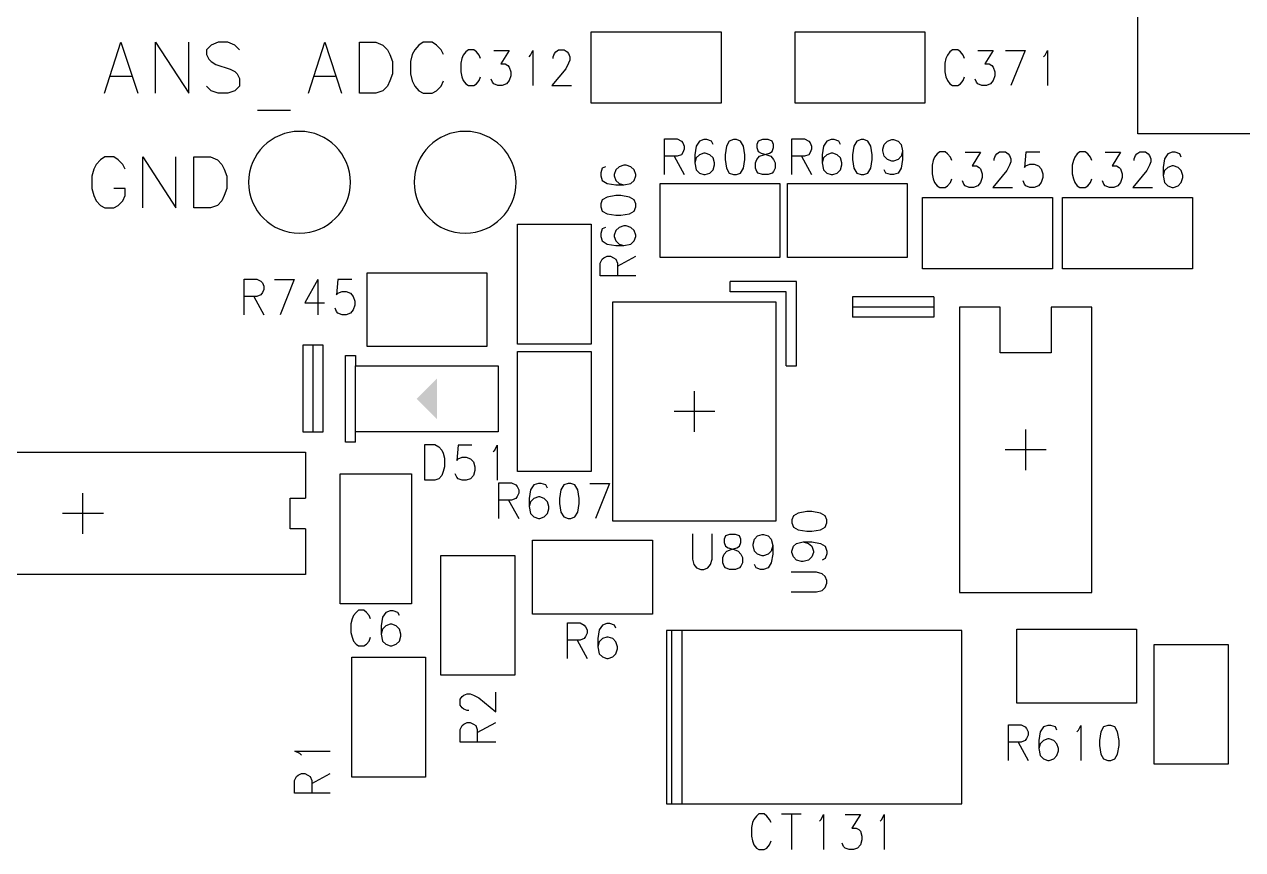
# Model space of a CAD drawing. Extents: x 295 to 953, y 10 to 290.
# Drawn here: x 709.01 to 748.45, y 90.61 to 117.34 of the extents above; entities that cross this region are included whole.
import ezdxf

# ---------------------------------------------------------------- set-up
doc = ezdxf.new("R2010")
doc.units = 0
doc.header["$LTSCALE"] = 5
doc.header["$MEASUREMENT"] = 0
doc.layers.add('13_C-SILK_GBR', color=7, linetype='CONTINUOUS')

msp = doc.modelspace()

# ---------------------------------------------------------------- linework, layer by layer
at = {"layer": '13_C-SILK_GBR'}
for p, q in [((745.058, 113.793), (745.058, 130.458)), ((727.361, 114.783), (727.361, 117.093)), ((727.361, 117.093), (731.569, 117.093)), ((731.569, 117.093), (731.569, 114.783)), ((733.961, 114.783), (733.961, 117.093)), ((733.961, 117.093), (738.169, 117.093)), ((738.169, 117.093), (738.169, 114.783)), ((711.604, 115.113), (712.13, 116.763)), ((712.13, 116.763), (712.676, 115.113)), ((713.254, 115.113), (713.254, 116.763)), ((713.254, 116.763), (714.326, 115.113)), ((714.326, 115.113), (714.326, 116.763)), ((715.054, 116.662), (714.904, 116.512)), ((714.904, 116.512), (714.904, 116.363)), ((715.28, 116.763), (715.054, 116.662)), ((715.59, 116.763), (715.28, 116.763)), ((715.816, 116.662), (715.59, 116.763)), ((715.976, 116.512), (715.816, 116.662)), ((718.204, 115.113), (718.73, 116.763)), ((718.73, 116.763), (719.276, 115.113)), ((719.854, 116.763), (720.39, 116.763)), ((719.854, 115.113), (719.854, 116.763)), ((720.39, 116.763), (720.616, 116.662)), ((720.616, 116.662), (720.766, 116.512)), ((720.766, 116.512), (720.841, 116.363)), ((721.644, 116.512), (721.568, 116.363)), ((721.783, 116.662), (721.644, 116.512)), ((721.923, 116.763), (721.783, 116.662)), ((722.212, 116.763), (721.923, 116.763)), ((722.352, 116.662), (722.212, 116.763)), ((722.502, 116.512), (722.352, 116.662)), ((722.576, 116.363), (722.502, 116.512)), ((723.302, 116.446), (723.218, 116.34)), ((723.385, 116.515), (723.302, 116.446)), ((723.556, 116.515), (723.385, 116.515)), ((723.641, 116.446), (723.556, 116.515)), ((723.73, 116.34), (723.641, 116.446)), ((724.207, 116.497), (724.705, 116.497)), ((724.705, 116.497), (724.431, 116.06)), ((725.399, 116.34), (725.475, 116.497)), ((725.475, 116.497), (725.475, 115.36)), ((726.125, 116.287), (726.17, 116.393)), ((726.17, 116.393), (726.215, 116.446)), ((726.215, 116.446), (726.304, 116.515)), ((726.304, 116.515), (726.49, 116.515)), ((726.49, 116.515), (726.579, 116.446)), ((726.579, 116.446), (726.624, 116.393)), ((726.624, 116.393), (726.668, 116.287)), ((738.977, 116.446), (738.893, 116.34)), ((739.06, 116.515), (738.977, 116.446)), ((739.231, 116.515), (739.06, 116.515)), ((739.316, 116.446), (739.231, 116.515)), ((739.405, 116.34), (739.316, 116.446)), ((739.882, 116.497), (740.38, 116.497)), ((740.38, 116.497), (740.106, 116.06)), ((740.774, 116.497), (741.413, 116.497)), ((741.413, 116.497), (740.952, 115.36)), ((742.056, 116.34), (742.132, 116.497)), ((742.132, 116.497), (742.132, 115.36)), ((714.904, 116.363), (714.98, 116.213)), ((714.98, 116.213), (715.054, 116.137)), ((715.054, 116.137), (715.204, 116.038)), ((715.204, 116.038), (715.666, 115.888)), ((720.841, 116.363), (720.926, 116.137)), ((720.926, 116.137), (720.926, 115.738)), ((721.568, 116.363), (721.504, 116.137)), ((721.504, 116.137), (721.504, 115.738)), ((723.174, 116.235), (723.136, 116.078)), ((723.136, 116.078), (723.136, 115.797)), ((723.218, 116.34), (723.174, 116.235)), ((723.774, 116.235), (723.73, 116.34)), ((724.431, 116.06), (724.571, 116.06)), ((724.571, 116.06), (724.66, 116.007)), ((724.66, 116.007), (724.705, 115.956)), ((725.348, 116.287), (725.399, 116.34)), ((726.125, 116.235), (726.125, 116.287)), ((726.624, 116.078), (726.535, 115.903)), ((726.668, 116.182), (726.624, 116.078)), ((726.668, 116.287), (726.668, 116.182)), ((738.849, 116.235), (738.811, 116.078)), ((738.811, 116.078), (738.811, 115.797)), ((738.893, 116.34), (738.849, 116.235)), ((739.449, 116.235), (739.405, 116.34)), ((740.106, 116.06), (740.246, 116.06)), ((740.246, 116.06), (740.335, 116.007)), ((740.335, 116.007), (740.38, 115.956)), ((742.005, 116.287), (742.056, 116.34)), ((711.797, 115.662), (712.473, 115.662)), ((715.666, 115.888), (715.816, 115.812)), ((715.816, 115.812), (715.891, 115.738)), ((715.891, 115.738), (715.976, 115.588)), ((718.397, 115.662), (719.073, 115.662)), ((720.926, 115.738), (720.841, 115.512)), ((721.504, 115.738), (721.568, 115.512)), ((723.136, 115.797), (723.174, 115.641)), ((723.174, 115.641), (723.218, 115.517)), ((723.73, 115.517), (723.774, 115.641)), ((724.705, 115.956), (724.756, 115.797)), ((724.756, 115.675), (724.705, 115.517)), ((724.756, 115.797), (724.756, 115.675)), ((726.535, 115.903), (726.081, 115.36)), ((738.811, 115.797), (738.849, 115.641)), ((738.849, 115.641), (738.893, 115.517)), ((739.405, 115.517), (739.449, 115.641)), ((740.38, 115.956), (740.431, 115.797)), ((740.431, 115.675), (740.38, 115.517)), ((740.431, 115.797), (740.431, 115.675)), ((715.054, 115.187), (714.904, 115.337)), ((715.976, 115.337), (715.816, 115.187)), ((715.976, 115.588), (715.976, 115.337)), ((720.766, 115.337), (720.616, 115.187)), ((720.841, 115.512), (720.766, 115.337)), ((721.568, 115.512), (721.644, 115.337)), ((721.644, 115.337), (721.783, 115.187)), ((722.352, 115.187), (722.502, 115.337)), ((722.502, 115.337), (722.576, 115.512)), ((723.218, 115.517), (723.302, 115.413)), ((723.302, 115.413), (723.385, 115.36)), ((723.385, 115.36), (723.556, 115.36)), ((723.556, 115.36), (723.641, 115.413)), ((723.641, 115.413), (723.73, 115.517)), ((724.162, 115.466), (724.117, 115.57)), ((724.207, 115.413), (724.162, 115.466)), ((724.34, 115.36), (724.207, 115.413)), ((724.482, 115.36), (724.34, 115.36)), ((724.616, 115.413), (724.482, 115.36)), ((724.705, 115.517), (724.616, 115.413)), ((726.081, 115.36), (726.719, 115.36)), ((738.893, 115.517), (738.977, 115.413)), ((738.977, 115.413), (739.06, 115.36)), ((739.06, 115.36), (739.231, 115.36)), ((739.231, 115.36), (739.316, 115.413)), ((739.316, 115.413), (739.405, 115.517)), ((739.837, 115.466), (739.792, 115.57)), ((739.882, 115.413), (739.837, 115.466)), ((740.015, 115.36), (739.882, 115.413)), ((740.157, 115.36), (740.015, 115.36)), ((740.291, 115.413), (740.157, 115.36)), ((740.38, 115.517), (740.291, 115.413)), ((715.28, 115.113), (715.054, 115.187)), ((715.59, 115.113), (715.28, 115.113)), ((715.816, 115.187), (715.59, 115.113)), ((720.39, 115.113), (719.854, 115.113)), ((720.616, 115.187), (720.39, 115.113)), ((721.783, 115.187), (721.923, 115.113)), ((721.923, 115.113), (722.212, 115.113)), ((722.212, 115.113), (722.352, 115.187)), ((716.554, 114.563), (717.626, 114.563)), ((731.569, 114.783), (727.361, 114.783)), ((738.169, 114.783), (733.961, 114.783)), ((729.736, 112.473), (729.736, 113.628)), ((729.736, 113.628), (730.145, 113.628)), ((730.145, 113.628), (730.279, 113.558)), ((733.861, 112.473), (733.861, 113.628)), ((733.861, 113.628), (734.27, 113.628)), ((734.27, 113.628), (734.404, 113.558)), ((779.048, 113.793), (745.058, 113.793)), ((730.279, 113.558), (730.323, 113.505)), ((730.323, 113.505), (730.374, 113.4)), ((730.374, 113.294), (730.323, 113.19)), ((730.374, 113.4), (730.374, 113.294)), ((730.762, 113.4), (730.717, 113.119)), ((730.864, 113.558), (730.762, 113.4)), ((731.011, 113.609), (730.864, 113.558)), ((731.107, 113.609), (731.011, 113.609)), ((731.254, 113.558), (731.107, 113.609)), ((731.305, 113.453), (731.254, 113.558)), ((731.744, 113.4), (731.699, 113.119)), ((731.833, 113.558), (731.744, 113.4)), ((731.973, 113.609), (731.833, 113.558)), ((732.064, 113.609), (731.973, 113.609)), ((732.197, 113.558), (732.064, 113.609)), ((732.287, 113.4), (732.197, 113.558)), ((732.338, 113.119), (732.287, 113.4)), ((732.77, 113.558), (732.725, 113.453)), ((732.725, 113.453), (732.725, 113.347)), ((732.725, 113.347), (732.77, 113.225)), ((732.904, 113.609), (732.77, 113.558)), ((732.77, 113.225), (732.859, 113.172)), ((733.09, 113.609), (732.904, 113.609)), ((733.224, 113.558), (733.09, 113.609)), ((733.135, 113.172), (733.224, 113.225)), ((733.268, 113.453), (733.224, 113.558)), ((733.224, 113.225), (733.268, 113.347)), ((733.268, 113.347), (733.268, 113.453)), ((734.404, 113.558), (734.448, 113.505)), ((734.448, 113.505), (734.499, 113.4)), ((734.499, 113.294), (734.448, 113.19)), ((734.499, 113.4), (734.499, 113.294)), ((734.887, 113.4), (734.842, 113.119)), ((734.989, 113.558), (734.887, 113.4)), ((735.136, 113.609), (734.989, 113.558)), ((735.232, 113.609), (735.136, 113.609)), ((735.379, 113.558), (735.232, 113.609)), ((735.43, 113.453), (735.379, 113.558)), ((735.869, 113.4), (735.824, 113.119)), ((735.958, 113.558), (735.869, 113.4)), ((736.098, 113.609), (735.958, 113.558)), ((736.189, 113.609), (736.098, 113.609)), ((736.322, 113.558), (736.189, 113.609)), ((736.412, 113.4), (736.322, 113.558)), ((736.463, 113.119), (736.412, 113.4)), ((736.806, 113.294), (736.85, 113.453)), ((736.806, 113.243), (736.806, 113.294)), ((736.85, 113.068), (736.806, 113.243)), ((736.85, 113.453), (736.953, 113.558)), ((736.953, 113.558), (737.1, 113.609)), ((737.1, 113.609), (737.144, 113.609)), ((737.144, 113.609), (737.298, 113.558)), ((737.298, 113.558), (737.393, 113.453)), ((737.393, 113.453), (737.444, 113.243)), ((737.444, 113.243), (737.393, 113.068)), ((737.444, 113.243), (737.444, 112.963)), ((711.47, 112.949), (711.332, 112.799)), ((711.61, 113.05), (711.47, 112.949)), ((711.899, 113.05), (711.61, 113.05)), ((712.039, 112.949), (711.899, 113.05)), ((712.19, 112.799), (712.039, 112.949)), ((712.841, 111.4), (712.841, 113.05)), ((712.841, 113.05), (713.914, 111.4)), ((713.914, 111.4), (713.914, 113.05)), ((714.491, 113.05), (715.028, 113.05)), ((714.491, 111.4), (714.491, 113.05)), ((715.028, 113.05), (715.254, 112.949)), ((715.254, 112.949), (715.404, 112.799)), ((730.145, 113.068), (729.736, 113.068)), ((730.049, 113.068), (730.374, 112.473)), ((730.279, 113.119), (730.145, 113.068)), ((730.323, 113.19), (730.279, 113.119)), ((730.717, 113.119), (730.717, 112.857)), ((730.762, 113.015), (730.717, 112.857)), ((730.717, 112.857), (730.762, 112.629)), ((730.864, 113.119), (730.762, 113.015)), ((731.011, 113.172), (730.864, 113.119)), ((731.056, 113.172), (731.011, 113.172)), ((731.203, 113.119), (731.056, 113.172)), ((731.305, 113.015), (731.203, 113.119)), ((731.356, 112.857), (731.305, 113.015)), ((731.356, 112.788), (731.356, 112.857)), ((731.699, 113.119), (731.699, 112.963)), ((731.699, 112.963), (731.744, 112.682)), ((732.287, 112.682), (732.338, 112.963)), ((732.338, 112.963), (732.338, 113.119)), ((732.681, 112.857), (732.725, 112.963)), ((732.681, 112.682), (732.681, 112.857)), ((732.725, 112.963), (732.815, 113.068)), ((732.815, 113.068), (732.95, 113.119)), ((732.859, 113.172), (733.046, 113.119)), ((732.95, 113.119), (733.135, 113.172)), ((733.046, 113.119), (733.179, 113.068)), ((733.179, 113.068), (733.268, 112.963)), ((733.268, 112.963), (733.319, 112.857)), ((733.319, 112.857), (733.319, 112.682)), ((734.27, 113.068), (733.861, 113.068)), ((734.174, 113.068), (734.499, 112.473)), ((734.404, 113.119), (734.27, 113.068)), ((734.448, 113.19), (734.404, 113.119)), ((734.842, 113.119), (734.842, 112.857)), ((734.887, 113.015), (734.842, 112.857)), ((734.842, 112.857), (734.887, 112.629)), ((734.989, 113.119), (734.887, 113.015)), ((735.136, 113.172), (734.989, 113.119)), ((735.181, 113.172), (735.136, 113.172)), ((735.328, 113.119), (735.181, 113.172)), ((735.43, 113.015), (735.328, 113.119)), ((735.481, 112.857), (735.43, 113.015)), ((735.481, 112.788), (735.481, 112.857)), ((735.824, 113.119), (735.824, 112.963)), ((735.824, 112.963), (735.869, 112.682)), ((736.412, 112.682), (736.463, 112.963)), ((736.463, 112.963), (736.463, 113.119)), ((736.953, 112.963), (736.85, 113.068)), ((737.1, 112.91), (736.953, 112.963)), ((737.144, 112.91), (737.1, 112.91)), ((737.298, 112.963), (737.144, 112.91)), ((737.393, 113.068), (737.298, 112.963)), ((737.444, 112.963), (737.393, 112.682)), ((738.436, 112.935), (738.398, 112.778)), ((738.481, 113.04), (738.436, 112.935)), ((738.565, 113.146), (738.481, 113.04)), ((738.647, 113.215), (738.565, 113.146)), ((738.819, 113.215), (738.647, 113.215)), ((738.903, 113.146), (738.819, 113.215)), ((738.992, 113.04), (738.903, 113.146)), ((739.037, 112.935), (738.992, 113.04)), ((739.469, 113.197), (739.967, 113.197)), ((739.967, 113.197), (739.693, 112.76)), ((740.406, 112.987), (740.451, 113.093)), ((740.406, 112.935), (740.406, 112.987)), ((740.451, 113.093), (740.495, 113.146)), ((740.495, 113.146), (740.584, 113.215)), ((740.584, 113.215), (740.771, 113.215)), ((740.771, 113.215), (740.86, 113.146)), ((740.86, 113.146), (740.905, 113.093)), ((740.905, 113.093), (740.949, 112.987)), ((740.949, 112.882), (740.905, 112.778)), ((740.949, 112.987), (740.949, 112.882)), ((741.433, 113.197), (741.388, 112.707)), ((741.886, 113.197), (741.433, 113.197)), ((742.974, 112.935), (742.936, 112.778)), ((743.018, 113.04), (742.974, 112.935)), ((743.102, 113.146), (743.018, 113.04)), ((743.185, 113.215), (743.102, 113.146)), ((743.356, 113.215), (743.185, 113.215)), ((743.441, 113.146), (743.356, 113.215)), ((743.53, 113.04), (743.441, 113.146)), ((743.574, 112.935), (743.53, 113.04)), ((744.007, 113.197), (744.505, 113.197)), ((744.505, 113.197), (744.231, 112.76)), ((744.944, 112.987), (744.988, 113.093)), ((744.944, 112.935), (744.944, 112.987)), ((744.988, 113.093), (745.033, 113.146)), ((745.033, 113.146), (745.122, 113.215)), ((745.122, 113.215), (745.308, 113.215)), ((745.308, 113.215), (745.397, 113.146)), ((745.397, 113.146), (745.442, 113.093)), ((745.442, 113.093), (745.487, 112.987)), ((745.487, 112.882), (745.442, 112.778)), ((745.487, 112.987), (745.487, 112.882)), ((745.925, 112.987), (745.881, 112.707)), ((746.028, 113.146), (745.925, 112.987)), ((746.175, 113.197), (746.028, 113.146)), ((746.27, 113.197), (746.175, 113.197)), ((746.417, 113.146), (746.27, 113.197)), ((746.468, 113.04), (746.417, 113.146)), ((711.256, 112.651), (711.191, 112.425)), ((711.332, 112.799), (711.256, 112.651)), ((712.264, 112.651), (712.19, 112.799)), ((715.404, 112.799), (715.478, 112.651)), ((715.478, 112.651), (715.564, 112.425)), ((727.719, 112.677), (727.668, 112.53)), ((727.668, 112.53), (727.668, 112.435)), ((727.668, 112.435), (727.719, 112.288)), ((727.825, 112.728), (727.719, 112.677)), ((728.158, 112.626), (728.105, 112.479)), ((728.105, 112.479), (728.105, 112.435)), ((728.105, 112.435), (728.158, 112.288)), ((728.262, 112.728), (728.158, 112.626)), ((728.421, 112.779), (728.262, 112.728)), ((728.49, 112.779), (728.421, 112.779)), ((728.648, 112.728), (728.49, 112.779)), ((728.752, 112.626), (728.648, 112.728)), ((728.805, 112.479), (728.752, 112.626)), ((728.752, 112.288), (728.805, 112.435)), ((728.805, 112.435), (728.805, 112.479)), ((730.762, 112.629), (730.864, 112.525)), ((730.864, 112.525), (731.011, 112.473)), ((731.011, 112.473), (731.056, 112.473)), ((731.056, 112.473), (731.203, 112.525)), ((731.203, 112.525), (731.305, 112.629)), ((731.305, 112.629), (731.356, 112.788)), ((731.744, 112.682), (731.833, 112.525)), ((731.833, 112.525), (731.973, 112.473)), ((731.973, 112.473), (732.064, 112.473)), ((732.064, 112.473), (732.197, 112.525)), ((732.197, 112.525), (732.287, 112.682)), ((732.725, 112.578), (732.681, 112.682)), ((732.77, 112.525), (732.725, 112.578)), ((732.904, 112.473), (732.77, 112.525)), ((733.09, 112.473), (732.904, 112.473)), ((733.224, 112.525), (733.09, 112.473)), ((733.268, 112.578), (733.224, 112.525)), ((733.319, 112.682), (733.268, 112.578)), ((734.887, 112.629), (734.989, 112.525)), ((734.989, 112.525), (735.136, 112.473)), ((735.136, 112.473), (735.181, 112.473)), ((735.181, 112.473), (735.328, 112.525)), ((735.328, 112.525), (735.43, 112.629)), ((735.43, 112.629), (735.481, 112.788)), ((735.869, 112.682), (735.958, 112.525)), ((735.958, 112.525), (736.098, 112.473)), ((736.098, 112.473), (736.189, 112.473)), ((736.189, 112.473), (736.322, 112.525)), ((736.322, 112.525), (736.412, 112.682)), ((736.902, 112.525), (736.85, 112.629)), ((737.048, 112.473), (736.902, 112.525)), ((737.144, 112.473), (737.048, 112.473)), ((737.298, 112.525), (737.144, 112.473)), ((737.393, 112.682), (737.298, 112.525)), ((738.398, 112.778), (738.398, 112.497)), ((738.398, 112.497), (738.436, 112.341)), ((739.693, 112.76), (739.834, 112.76)), ((739.834, 112.76), (739.923, 112.707)), ((739.923, 112.707), (739.967, 112.656)), ((739.967, 112.656), (740.018, 112.497)), ((740.018, 112.497), (740.018, 112.375)), ((740.815, 112.603), (740.362, 112.06)), ((740.905, 112.778), (740.815, 112.603)), ((741.388, 112.707), (741.433, 112.76)), ((741.433, 112.76), (741.566, 112.812)), ((741.566, 112.812), (741.701, 112.812)), ((741.701, 112.812), (741.842, 112.76)), ((741.842, 112.76), (741.931, 112.656)), ((741.931, 112.656), (741.982, 112.497)), ((741.982, 112.497), (741.982, 112.375)), ((742.936, 112.778), (742.936, 112.497)), ((742.936, 112.497), (742.974, 112.341)), ((744.231, 112.76), (744.371, 112.76)), ((744.371, 112.76), (744.46, 112.707)), ((744.46, 112.707), (744.505, 112.656)), ((744.505, 112.656), (744.556, 112.497)), ((744.556, 112.497), (744.556, 112.375)), ((745.353, 112.603), (744.899, 112.06)), ((745.442, 112.778), (745.353, 112.603)), ((745.881, 112.707), (745.881, 112.444)), ((745.925, 112.603), (745.881, 112.444)), ((745.881, 112.444), (745.925, 112.217)), ((746.028, 112.707), (745.925, 112.603)), ((746.175, 112.76), (746.028, 112.707)), ((746.219, 112.76), (746.175, 112.76)), ((746.366, 112.707), (746.219, 112.76)), ((746.468, 112.603), (746.366, 112.707)), ((746.519, 112.444), (746.468, 112.603)), ((746.519, 112.375), (746.519, 112.444)), ((711.191, 112.425), (711.191, 112.025)), ((715.564, 112.425), (715.564, 112.025)), ((727.719, 112.288), (727.878, 112.185)), ((727.878, 112.185), (728.158, 112.141)), ((728.158, 112.288), (728.262, 112.185)), ((728.158, 112.141), (728.421, 112.141)), ((728.262, 112.185), (728.421, 112.141)), ((728.421, 112.141), (728.648, 112.185)), ((728.648, 112.185), (728.752, 112.288)), ((729.589, 109.791), (729.589, 112.184)), ((729.589, 112.184), (733.466, 112.184)), ((733.466, 112.184), (733.466, 109.791)), ((733.714, 109.791), (733.714, 112.184)), ((733.714, 112.184), (737.591, 112.184)), ((737.591, 112.184), (737.591, 109.791)), ((738.436, 112.341), (738.481, 112.217)), ((738.481, 112.217), (738.565, 112.113)), ((738.565, 112.113), (738.647, 112.06)), ((738.647, 112.06), (738.819, 112.06)), ((738.819, 112.06), (738.903, 112.113)), ((738.903, 112.113), (738.992, 112.217)), ((738.992, 112.217), (739.037, 112.341)), ((739.424, 112.166), (739.38, 112.27)), ((739.469, 112.113), (739.424, 112.166)), ((739.603, 112.06), (739.469, 112.113)), ((739.745, 112.06), (739.603, 112.06)), ((739.878, 112.113), (739.745, 112.06)), ((739.967, 112.217), (739.878, 112.113)), ((740.018, 112.375), (739.967, 112.217)), ((740.362, 112.06), (741, 112.06)), ((741.388, 112.166), (741.343, 112.27)), ((741.433, 112.113), (741.388, 112.166)), ((741.566, 112.06), (741.433, 112.113)), ((741.701, 112.06), (741.566, 112.06)), ((741.842, 112.113), (741.701, 112.06)), ((741.931, 112.217), (741.842, 112.113)), ((741.982, 112.375), (741.931, 112.217)), ((742.974, 112.341), (743.018, 112.217)), ((743.018, 112.217), (743.102, 112.113)), ((743.102, 112.113), (743.185, 112.06)), ((743.185, 112.06), (743.356, 112.06)), ((743.356, 112.06), (743.441, 112.113)), ((743.441, 112.113), (743.53, 112.217)), ((743.53, 112.217), (743.574, 112.341)), ((743.962, 112.166), (743.917, 112.27)), ((744.007, 112.113), (743.962, 112.166)), ((744.14, 112.06), (744.007, 112.113)), ((744.282, 112.06), (744.14, 112.06)), ((744.416, 112.113), (744.282, 112.06)), ((744.505, 112.217), (744.416, 112.113)), ((744.556, 112.375), (744.505, 112.217)), ((744.899, 112.06), (745.538, 112.06)), ((745.925, 112.217), (746.028, 112.113)), ((746.028, 112.113), (746.175, 112.06)), ((746.175, 112.06), (746.219, 112.06)), ((746.219, 112.06), (746.366, 112.113)), ((746.366, 112.113), (746.468, 112.217)), ((746.468, 112.217), (746.519, 112.375)), ((711.191, 112.025), (711.256, 111.799)), ((711.256, 111.799), (711.332, 111.624)), ((712.264, 112.025), (711.899, 112.025)), ((712.19, 111.624), (712.264, 111.799)), ((712.264, 111.799), (712.264, 112.025)), ((715.478, 111.799), (715.404, 111.624)), ((715.564, 112.025), (715.478, 111.799)), ((727.719, 111.657), (727.668, 111.524)), ((727.878, 111.747), (727.719, 111.657)), ((728.158, 111.798), (727.878, 111.747)), ((728.315, 111.798), (728.158, 111.798)), ((728.596, 111.747), (728.315, 111.798)), ((728.752, 111.657), (728.596, 111.747)), ((728.805, 111.524), (728.752, 111.657)), ((738.086, 109.42), (738.086, 111.73)), ((738.086, 111.73), (742.294, 111.73)), ((742.294, 111.73), (742.294, 109.42)), ((742.624, 109.42), (742.624, 111.73)), ((742.624, 111.73), (746.831, 111.73)), ((746.831, 111.73), (746.831, 109.42)), ((711.332, 111.624), (711.47, 111.474)), ((711.47, 111.474), (711.61, 111.4)), ((711.61, 111.4), (711.899, 111.4)), ((711.899, 111.4), (712.039, 111.474)), ((712.039, 111.474), (712.19, 111.624)), ((715.028, 111.4), (714.491, 111.4)), ((715.254, 111.474), (715.028, 111.4)), ((715.404, 111.624), (715.254, 111.474)), ((727.668, 111.524), (727.668, 111.433)), ((727.668, 111.433), (727.719, 111.293)), ((727.719, 111.293), (727.878, 111.204)), ((728.596, 111.204), (728.752, 111.293)), ((728.752, 111.293), (728.805, 111.433)), ((728.805, 111.433), (728.805, 111.524)), ((724.969, 110.864), (727.361, 110.864)), ((724.969, 106.986), (724.969, 110.864)), ((727.361, 110.864), (727.361, 106.986)), ((727.878, 111.204), (728.158, 111.159)), ((728.158, 111.159), (728.315, 111.159)), ((728.315, 111.159), (728.596, 111.204)), ((727.719, 110.714), (727.668, 110.567)), ((727.668, 110.567), (727.668, 110.471)), ((727.668, 110.471), (727.719, 110.324)), ((727.825, 110.765), (727.719, 110.714)), ((728.158, 110.662), (728.105, 110.516)), ((728.105, 110.516), (728.105, 110.471)), ((728.105, 110.471), (728.158, 110.324)), ((728.262, 110.765), (728.158, 110.662)), ((728.421, 110.816), (728.262, 110.765)), ((728.49, 110.816), (728.421, 110.816)), ((728.648, 110.765), (728.49, 110.816)), ((728.752, 110.662), (728.648, 110.765)), ((728.805, 110.516), (728.752, 110.662)), ((728.752, 110.324), (728.805, 110.471)), ((728.805, 110.471), (728.805, 110.516)), ((727.719, 110.324), (727.878, 110.222)), ((727.878, 110.222), (728.158, 110.177)), ((728.158, 110.324), (728.262, 110.222)), ((728.158, 110.177), (728.421, 110.177)), ((728.262, 110.222), (728.421, 110.177)), ((728.421, 110.177), (728.648, 110.222)), ((728.648, 110.222), (728.752, 110.324)), ((727.65, 109.605), (727.719, 109.738)), ((727.719, 109.738), (727.772, 109.783)), ((727.772, 109.783), (727.878, 109.834)), ((727.878, 109.834), (727.983, 109.834)), ((727.983, 109.834), (728.087, 109.783)), ((728.087, 109.783), (728.158, 109.738)), ((728.158, 109.738), (728.209, 109.605)), ((728.209, 109.509), (728.805, 109.834)), ((733.466, 109.791), (729.589, 109.791)), ((737.591, 109.791), (733.714, 109.791)), ((720.101, 106.904), (720.101, 109.296)), ((720.101, 109.296), (723.979, 109.296)), ((723.979, 109.296), (723.979, 106.904)), ((727.65, 109.196), (727.65, 109.605)), ((728.209, 109.605), (728.209, 109.196)), ((742.294, 109.42), (738.086, 109.42)), ((746.831, 109.42), (742.624, 109.42)), ((716.123, 107.935), (716.123, 109.09)), ((716.123, 109.09), (716.532, 109.09)), ((716.532, 109.09), (716.666, 109.021)), ((716.666, 109.021), (716.711, 108.968)), ((716.711, 108.968), (716.762, 108.862)), ((717.105, 109.072), (717.743, 109.072)), ((717.743, 109.072), (717.283, 107.935)), ((718.507, 109.072), (718.087, 108.319)), ((718.507, 109.072), (718.507, 107.935)), ((719.158, 109.072), (719.113, 108.582)), ((719.611, 109.072), (719.158, 109.072)), ((728.805, 109.196), (727.65, 109.196)), ((734.003, 109.008), (731.858, 109.008)), ((731.858, 108.678), (731.858, 109.008)), ((734.003, 106.285), (734.003, 109.008)), ((716.532, 108.531), (716.123, 108.531)), ((716.437, 108.531), (716.762, 107.935)), ((716.666, 108.582), (716.532, 108.531)), ((716.711, 108.653), (716.666, 108.582)), ((716.762, 108.757), (716.711, 108.653)), ((716.762, 108.862), (716.762, 108.757)), ((719.113, 108.582), (719.158, 108.635)), ((719.158, 108.635), (719.291, 108.687)), ((719.291, 108.687), (719.426, 108.687)), ((719.426, 108.687), (719.567, 108.635)), ((719.567, 108.635), (719.656, 108.531)), ((719.656, 108.531), (719.707, 108.372)), ((733.673, 108.678), (731.858, 108.678)), ((733.673, 106.285), (733.673, 108.678)), ((738.458, 108.513), (735.818, 108.513)), ((735.818, 108.513), (735.818, 107.853)), ((738.458, 108.513), (738.458, 107.853)), ((718.087, 108.319), (718.725, 108.319)), ((719.113, 108.041), (719.068, 108.145)), ((719.707, 108.25), (719.656, 108.092)), ((719.707, 108.372), (719.707, 108.25)), ((728.063, 101.253), (728.063, 108.348)), ((728.063, 108.348), (733.343, 108.348)), ((733.343, 108.348), (733.343, 101.253)), ((738.458, 108.183), (735.818, 108.183)), ((740.603, 108.183), (739.283, 108.183)), ((739.283, 108.183), (739.283, 98.943)), ((740.603, 106.698), (740.603, 108.183)), ((743.573, 108.183), (742.253, 108.183)), ((742.253, 108.183), (742.253, 106.698)), ((743.573, 98.943), (743.573, 108.183)), ((719.158, 107.988), (719.113, 108.041)), ((719.291, 107.935), (719.158, 107.988)), ((719.426, 107.935), (719.291, 107.935)), ((719.567, 107.988), (719.426, 107.935)), ((719.656, 108.092), (719.567, 107.988)), ((738.458, 107.853), (735.818, 107.853)), ((718.682, 106.945), (718.022, 106.945)), ((718.022, 106.945), (718.022, 104.14)), ((718.352, 104.14), (718.352, 106.945)), ((718.682, 104.14), (718.682, 106.945)), ((727.361, 106.986), (724.969, 106.986)), ((719.4, 103.81), (719.4, 106.615)), ((719.4, 106.615), (719.73, 106.615)), ((719.73, 106.615), (719.73, 106.285)), ((723.979, 106.904), (720.101, 106.904)), ((724.969, 106.739), (727.361, 106.739)), ((724.969, 102.861), (724.969, 106.739)), ((727.361, 106.739), (727.361, 102.861)), ((742.253, 106.698), (740.603, 106.698)), ((719.73, 106.285), (724.35, 106.285)), ((719.73, 104.14), (719.73, 106.285)), ((724.35, 106.285), (724.35, 104.14)), ((733.673, 106.285), (734.003, 106.285)), ((730.703, 104.14), (730.703, 105.46)), ((731.363, 104.8), (730.043, 104.8)), ((741.428, 104.223), (741.428, 102.903)), ((718.022, 104.14), (718.682, 104.14)), ((719.73, 103.81), (719.4, 103.81)), ((719.73, 103.81), (719.73, 104.14)), ((724.35, 104.14), (719.73, 104.14)), ((703.7, 103.48), (718.105, 103.48)), ((718.105, 103.48), (718.105, 101.995)), ((721.977, 103.728), (722.296, 103.728)), ((721.977, 102.573), (721.977, 103.728)), ((722.296, 103.728), (722.429, 103.658)), ((722.429, 103.658), (722.519, 103.553)), ((722.519, 103.553), (722.563, 103.447)), ((722.563, 103.447), (722.614, 103.29)), ((723.048, 103.709), (723.004, 103.219)), ((723.5, 103.709), (723.048, 103.709)), ((724.188, 103.5), (724.24, 103.553)), ((724.24, 103.553), (724.317, 103.709)), ((724.317, 103.709), (724.317, 102.573)), ((742.088, 103.563), (740.768, 103.563)), ((722.614, 103.01), (722.563, 102.853)), ((722.614, 103.29), (722.614, 103.01)), ((723.004, 103.219), (723.048, 103.272)), ((723.048, 103.272), (723.182, 103.325)), ((723.182, 103.325), (723.316, 103.325)), ((723.316, 103.325), (723.456, 103.272)), ((723.456, 103.272), (723.545, 103.168)), ((723.545, 103.168), (723.596, 103.01)), ((723.596, 103.01), (723.596, 102.888)), ((719.235, 98.571), (719.235, 102.779)), ((719.235, 102.779), (721.545, 102.779)), ((721.545, 102.779), (721.545, 98.571)), ((722.296, 102.573), (721.977, 102.573)), ((722.429, 102.625), (722.296, 102.573)), ((722.519, 102.729), (722.429, 102.625)), ((722.563, 102.853), (722.519, 102.729)), ((723.004, 102.678), (722.959, 102.782)), ((723.048, 102.625), (723.004, 102.678)), ((723.182, 102.573), (723.048, 102.625)), ((723.316, 102.573), (723.182, 102.573)), ((723.456, 102.625), (723.316, 102.573)), ((723.545, 102.729), (723.456, 102.625)), ((723.596, 102.888), (723.545, 102.729)), ((727.361, 102.861), (724.969, 102.861)), ((724.373, 101.335), (724.373, 102.49)), ((724.373, 102.49), (724.782, 102.49)), ((724.782, 102.49), (724.916, 102.421)), ((724.916, 102.421), (724.961, 102.368)), ((724.961, 102.368), (725.012, 102.262)), ((725.012, 102.262), (725.012, 102.157)), ((725.399, 102.262), (725.355, 101.982)), ((725.502, 102.421), (725.399, 102.262)), ((725.649, 102.472), (725.502, 102.421)), ((725.744, 102.472), (725.649, 102.472)), ((725.891, 102.421), (725.744, 102.472)), ((725.942, 102.315), (725.891, 102.421)), ((726.381, 102.262), (726.337, 101.982)), ((726.47, 102.421), (726.381, 102.262)), ((726.611, 102.472), (726.47, 102.421)), ((726.701, 102.472), (726.611, 102.472)), ((726.835, 102.421), (726.701, 102.472)), ((726.924, 102.262), (726.835, 102.421)), ((726.975, 101.982), (726.924, 102.262)), ((727.318, 102.472), (727.957, 102.472)), ((727.957, 102.472), (727.497, 101.335)), ((710.903, 100.84), (710.903, 102.16)), ((717.61, 101.005), (717.61, 101.995)), ((717.61, 101.995), (718.105, 101.995)), ((724.782, 101.931), (724.373, 101.931)), ((724.687, 101.931), (725.012, 101.335)), ((724.916, 101.982), (724.782, 101.931)), ((724.961, 102.053), (724.916, 101.982)), ((725.012, 102.157), (724.961, 102.053)), ((725.355, 101.982), (725.355, 101.719)), ((725.399, 101.878), (725.355, 101.719)), ((725.502, 101.982), (725.399, 101.878)), ((725.649, 102.035), (725.502, 101.982)), ((725.693, 102.035), (725.649, 102.035)), ((725.84, 101.982), (725.693, 102.035)), ((725.942, 101.878), (725.84, 101.982)), ((725.993, 101.719), (725.942, 101.878)), ((726.337, 101.982), (726.337, 101.825)), ((726.337, 101.825), (726.381, 101.545)), ((726.924, 101.545), (726.975, 101.825)), ((726.975, 101.825), (726.975, 101.982)), ((711.563, 101.5), (710.243, 101.5)), ((725.355, 101.719), (725.399, 101.492)), ((725.399, 101.492), (725.502, 101.388)), ((725.502, 101.388), (725.649, 101.335)), ((725.693, 101.335), (725.84, 101.388)), ((725.84, 101.388), (725.942, 101.492)), ((725.942, 101.492), (725.993, 101.65)), ((725.993, 101.65), (725.993, 101.719)), ((726.381, 101.545), (726.47, 101.388)), ((726.47, 101.388), (726.611, 101.335)), ((726.701, 101.335), (726.835, 101.388)), ((726.835, 101.388), (726.924, 101.545)), ((733.907, 101.422), (733.856, 101.289)), ((734.065, 101.512), (733.907, 101.422)), ((734.346, 101.563), (734.065, 101.512)), ((734.503, 101.563), (734.346, 101.563)), ((734.783, 101.512), (734.503, 101.563)), ((734.94, 101.422), (734.783, 101.512)), ((734.993, 101.289), (734.94, 101.422)), ((718.105, 101.005), (717.61, 101.005)), ((718.105, 101.005), (718.105, 99.52)), ((725.649, 101.335), (725.693, 101.335)), ((726.611, 101.335), (726.701, 101.335)), ((733.343, 101.253), (728.063, 101.253)), ((733.856, 101.289), (733.856, 101.2)), ((733.856, 101.2), (733.907, 101.059)), ((733.907, 101.059), (734.065, 100.97)), ((734.783, 100.97), (734.94, 101.059)), ((734.94, 101.059), (734.993, 101.2)), ((734.993, 101.2), (734.993, 101.289)), ((725.464, 98.241), (725.464, 100.634)), ((725.464, 100.634), (729.341, 100.634)), ((729.341, 100.634), (729.341, 98.241)), ((730.64, 100.84), (730.64, 100.018)), ((731.277, 100.018), (731.277, 100.84)), ((731.711, 100.771), (731.666, 100.665)), ((731.666, 100.665), (731.666, 100.56)), ((731.844, 100.822), (731.711, 100.771)), ((732.029, 100.822), (731.844, 100.822)), ((732.163, 100.771), (732.029, 100.822)), ((732.207, 100.665), (732.163, 100.771)), ((732.207, 100.56), (732.207, 100.665)), ((732.603, 100.507), (732.648, 100.665)), ((732.648, 100.665), (732.75, 100.771)), ((732.75, 100.771), (732.897, 100.822)), ((732.897, 100.822), (732.942, 100.822)), ((732.942, 100.822), (733.093, 100.771)), ((733.093, 100.771), (733.189, 100.665)), ((733.189, 100.665), (733.24, 100.456)), ((734.065, 100.97), (734.346, 100.926)), ((734.346, 100.926), (734.503, 100.926)), ((734.503, 100.926), (734.783, 100.97)), ((731.666, 100.56), (731.711, 100.437)), ((731.666, 100.175), (731.755, 100.281)), ((731.711, 100.437), (731.8, 100.385)), ((731.755, 100.281), (731.889, 100.332)), ((731.8, 100.385), (731.985, 100.332)), ((731.889, 100.332), (732.074, 100.385)), ((731.985, 100.332), (732.118, 100.281)), ((732.074, 100.385), (732.163, 100.437)), ((732.118, 100.281), (732.207, 100.175)), ((732.163, 100.437), (732.207, 100.56)), ((732.603, 100.456), (732.603, 100.507)), ((732.648, 100.281), (732.603, 100.456)), ((732.75, 100.175), (732.648, 100.281)), ((733.189, 100.281), (733.093, 100.175)), ((733.24, 100.456), (733.189, 100.281)), ((733.24, 100.456), (733.24, 100.175)), ((733.856, 100.282), (733.907, 100.434)), ((733.856, 100.238), (733.856, 100.282)), ((733.907, 100.091), (733.856, 100.238)), ((733.907, 100.434), (734.012, 100.53)), ((734.012, 100.53), (734.222, 100.581)), ((734.222, 100.581), (734.397, 100.53)), ((734.222, 100.581), (734.503, 100.581)), ((734.397, 100.53), (734.503, 100.434)), ((734.503, 100.581), (734.783, 100.53)), ((734.503, 100.434), (734.555, 100.282)), ((734.555, 100.238), (734.503, 100.091)), ((734.555, 100.282), (734.555, 100.238)), ((734.783, 100.53), (734.94, 100.434)), ((734.94, 100.434), (734.993, 100.282)), ((734.993, 100.282), (734.993, 100.187)), ((722.494, 100.139), (724.886, 100.139)), ((722.494, 96.261), (722.494, 100.139)), ((724.886, 100.139), (724.886, 96.261)), ((730.64, 100.018), (730.684, 99.842)), ((730.684, 99.842), (730.774, 99.738)), ((731.137, 99.738), (731.226, 99.842)), ((731.226, 99.842), (731.277, 100.018)), ((731.622, 100.069), (731.666, 100.175)), ((731.622, 99.895), (731.622, 100.069)), ((731.666, 99.791), (731.622, 99.895)), ((732.207, 100.175), (732.259, 100.069)), ((732.259, 99.895), (732.207, 99.791)), ((732.259, 100.069), (732.259, 99.895)), ((732.699, 99.738), (732.648, 99.842)), ((732.897, 100.122), (732.75, 100.175)), ((732.942, 100.122), (732.897, 100.122)), ((733.093, 100.175), (732.942, 100.122)), ((733.189, 99.895), (733.093, 99.738)), ((733.24, 100.175), (733.189, 99.895)), ((734.012, 99.989), (733.907, 100.091)), ((734.171, 99.944), (734.012, 99.989)), ((734.222, 99.944), (734.171, 99.944)), ((734.397, 99.989), (734.222, 99.944)), ((734.503, 100.091), (734.397, 99.989)), ((734.94, 100.04), (734.836, 99.989)), ((734.993, 100.187), (734.94, 100.04)), ((718.105, 99.52), (703.7, 99.52)), ((730.774, 99.738), (730.914, 99.685)), ((730.914, 99.685), (731.003, 99.685)), ((731.003, 99.685), (731.137, 99.738)), ((731.711, 99.738), (731.666, 99.791)), ((731.844, 99.685), (731.711, 99.738)), ((732.029, 99.685), (731.844, 99.685)), ((732.163, 99.738), (732.029, 99.685)), ((732.207, 99.791), (732.163, 99.738)), ((732.846, 99.685), (732.699, 99.738)), ((732.942, 99.685), (732.846, 99.685)), ((733.093, 99.738), (732.942, 99.685)), ((734.659, 99.599), (733.838, 99.599)), ((734.836, 99.548), (734.659, 99.599)), ((734.94, 99.459), (734.836, 99.548)), ((734.993, 99.325), (734.94, 99.459)), ((734.836, 99.007), (734.94, 99.096)), ((734.94, 99.096), (734.993, 99.236)), ((734.993, 99.236), (734.993, 99.325)), ((733.838, 98.962), (734.659, 98.962)), ((734.659, 98.962), (734.836, 99.007)), ((739.283, 98.943), (743.573, 98.943)), ((721.545, 98.571), (719.235, 98.571)), ((719.747, 98.296), (719.662, 98.19)), ((719.829, 98.365), (719.747, 98.296)), ((720.001, 98.365), (719.829, 98.365)), ((720.085, 98.296), (720.001, 98.365)), ((720.174, 98.19), (720.085, 98.296)), ((720.709, 98.296), (720.606, 98.137)), ((720.855, 98.347), (720.709, 98.296)), ((720.951, 98.347), (720.855, 98.347)), ((721.098, 98.296), (720.951, 98.347)), ((721.149, 98.19), (721.098, 98.296)), ((729.341, 98.241), (725.464, 98.241)), ((719.618, 98.085), (719.58, 97.928)), ((719.58, 97.928), (719.58, 97.647)), ((719.662, 98.19), (719.618, 98.085)), ((720.218, 98.085), (720.174, 98.19)), ((720.606, 98.137), (720.562, 97.857)), ((720.562, 97.857), (720.562, 97.594)), ((720.709, 97.857), (720.606, 97.753)), ((720.855, 97.91), (720.709, 97.857)), ((720.9, 97.91), (720.855, 97.91)), ((721.047, 97.857), (720.9, 97.91)), ((721.149, 97.753), (721.047, 97.857)), ((726.592, 96.798), (726.592, 97.953)), ((726.592, 97.953), (727.002, 97.953)), ((727.002, 97.953), (727.135, 97.883)), ((727.135, 97.883), (727.18, 97.83)), ((727.721, 97.883), (727.619, 97.725)), ((727.868, 97.934), (727.721, 97.883)), ((727.964, 97.934), (727.868, 97.934)), ((728.11, 97.883), (727.964, 97.934)), ((728.162, 97.778), (728.11, 97.883)), ((719.58, 97.647), (719.618, 97.491)), ((719.618, 97.491), (719.662, 97.367)), ((720.174, 97.367), (720.218, 97.491)), ((720.606, 97.753), (720.562, 97.594)), ((720.562, 97.594), (720.606, 97.367)), ((721.2, 97.594), (721.149, 97.753)), ((721.149, 97.367), (721.2, 97.525)), ((721.2, 97.525), (721.2, 97.594)), ((727.135, 97.444), (727.002, 97.393)), ((727.18, 97.515), (727.135, 97.444)), ((727.18, 97.83), (727.231, 97.725)), ((727.231, 97.619), (727.18, 97.515)), ((727.231, 97.725), (727.231, 97.619)), ((727.619, 97.725), (727.574, 97.444)), ((727.574, 97.444), (727.574, 97.182)), ((727.721, 97.444), (727.619, 97.34)), ((727.868, 97.497), (727.721, 97.444)), ((727.912, 97.497), (727.868, 97.497)), ((728.059, 97.444), (727.912, 97.497)), ((728.162, 97.34), (728.059, 97.444)), ((730.29, 97.705), (729.795, 97.705)), ((729.96, 97.705), (729.795, 97.705)), ((729.795, 97.705), (729.795, 92.095)), ((730.125, 97.705), (729.96, 97.705)), ((729.96, 97.705), (729.96, 92.095)), ((730.29, 97.705), (730.29, 92.095)), ((739.365, 97.705), (730.29, 97.705)), ((739.365, 92.095), (739.365, 97.705)), ((741.139, 95.354), (741.139, 97.746)), ((741.139, 97.746), (745.016, 97.746)), ((745.016, 97.746), (745.016, 95.354)), ((719.662, 97.367), (719.747, 97.263)), ((719.747, 97.263), (719.829, 97.21)), ((719.829, 97.21), (720.001, 97.21)), ((720.001, 97.21), (720.085, 97.263)), ((720.085, 97.263), (720.174, 97.367)), ((720.606, 97.367), (720.709, 97.263)), ((720.709, 97.263), (720.855, 97.21)), ((720.855, 97.21), (720.9, 97.21)), ((720.9, 97.21), (721.047, 97.263)), ((721.047, 97.263), (721.149, 97.367)), ((727.002, 97.393), (726.592, 97.393)), ((726.906, 97.393), (727.231, 96.798)), ((727.619, 97.34), (727.574, 97.182)), ((727.574, 97.182), (727.619, 96.954)), ((728.213, 97.182), (728.162, 97.34)), ((728.162, 96.954), (728.213, 97.113)), ((728.213, 97.113), (728.213, 97.182)), ((745.594, 93.374), (745.594, 97.251)), ((745.594, 97.251), (747.986, 97.251)), ((747.986, 97.251), (747.986, 93.374)), ((719.606, 92.961), (719.606, 96.839)), ((719.606, 96.839), (721.999, 96.839)), ((721.999, 96.839), (721.999, 92.961)), ((727.619, 96.954), (727.721, 96.85)), ((727.721, 96.85), (727.868, 96.798)), ((727.868, 96.798), (727.912, 96.798)), ((727.912, 96.798), (728.059, 96.85)), ((728.059, 96.85), (728.162, 96.954)), ((724.886, 96.261), (722.494, 96.261)), ((723.113, 95.481), (723.182, 95.57)), ((723.113, 95.294), (723.113, 95.481)), ((723.182, 95.57), (723.235, 95.614)), ((723.235, 95.614), (723.34, 95.659)), ((723.34, 95.659), (723.446, 95.659)), ((723.446, 95.659), (723.55, 95.614)), ((723.55, 95.614), (723.725, 95.525)), ((723.725, 95.525), (724.268, 95.072)), ((724.268, 95.072), (724.268, 95.71)), ((723.182, 95.205), (723.113, 95.294)), ((723.235, 95.161), (723.182, 95.205)), ((723.34, 95.116), (723.235, 95.161)), ((723.393, 95.116), (723.34, 95.116)), ((745.016, 95.354), (741.139, 95.354)), ((723.235, 94.677), (723.34, 94.728)), ((723.34, 94.728), (723.446, 94.728)), ((723.446, 94.728), (723.55, 94.677)), ((723.672, 94.403), (724.268, 94.728)), ((723.113, 94.499), (723.182, 94.633)), ((723.113, 94.09), (723.113, 94.499)), ((723.182, 94.633), (723.235, 94.677)), ((723.55, 94.677), (723.621, 94.633)), ((723.621, 94.633), (723.672, 94.499)), ((723.672, 94.499), (723.672, 94.09)), ((740.873, 93.498), (740.873, 94.653)), ((740.873, 94.653), (741.282, 94.653)), ((741.282, 94.653), (741.416, 94.583)), ((741.416, 94.583), (741.461, 94.53)), ((741.461, 94.53), (741.512, 94.425)), ((741.512, 94.319), (741.461, 94.215)), ((741.512, 94.425), (741.512, 94.319)), ((741.899, 94.425), (741.855, 94.144)), ((742.002, 94.583), (741.899, 94.425)), ((742.149, 94.634), (742.002, 94.583)), ((742.244, 94.634), (742.149, 94.634)), ((742.391, 94.583), (742.244, 94.634)), ((742.442, 94.478), (742.391, 94.583)), ((743.086, 94.425), (743.137, 94.478)), ((743.137, 94.478), (743.213, 94.634)), ((743.213, 94.634), (743.213, 93.498)), ((743.863, 94.425), (743.818, 94.144)), ((743.952, 94.583), (743.863, 94.425)), ((744.092, 94.634), (743.952, 94.583)), ((744.183, 94.634), (744.092, 94.634)), ((744.317, 94.583), (744.183, 94.634)), ((744.406, 94.425), (744.317, 94.583)), ((744.457, 94.144), (744.406, 94.425)), ((724.268, 94.09), (723.113, 94.09)), ((741.282, 94.093), (740.873, 94.093)), ((741.187, 94.093), (741.512, 93.498)), ((741.416, 94.144), (741.282, 94.093)), ((741.461, 94.215), (741.416, 94.144)), ((741.855, 94.144), (741.855, 93.882)), ((741.899, 94.04), (741.855, 93.882)), ((742.002, 94.144), (741.899, 94.04)), ((742.149, 94.197), (742.002, 94.144)), ((742.193, 94.197), (742.149, 94.197)), ((742.34, 94.144), (742.193, 94.197)), ((742.442, 94.04), (742.34, 94.144)), ((742.493, 93.882), (742.442, 94.04)), ((743.818, 94.144), (743.818, 93.988)), ((743.818, 93.988), (743.863, 93.707)), ((744.406, 93.707), (744.457, 93.988)), ((744.457, 93.988), (744.457, 94.144)), ((717.925, 93.722), (717.768, 93.798)), ((717.768, 93.798), (718.905, 93.798)), ((717.978, 93.671), (717.925, 93.722)), ((741.855, 93.882), (741.899, 93.654)), ((741.899, 93.654), (742.002, 93.55)), ((742.002, 93.55), (742.149, 93.498)), ((742.149, 93.498), (742.193, 93.498)), ((742.193, 93.498), (742.34, 93.55)), ((742.34, 93.55), (742.442, 93.654)), ((742.442, 93.654), (742.493, 93.813)), ((742.493, 93.813), (742.493, 93.882)), ((743.863, 93.707), (743.952, 93.55)), ((743.952, 93.55), (744.092, 93.498)), ((744.092, 93.498), (744.183, 93.498)), ((744.183, 93.498), (744.317, 93.55)), ((744.317, 93.55), (744.406, 93.707)), ((747.986, 93.374), (745.594, 93.374)), ((717.75, 92.849), (717.819, 92.983)), ((717.75, 92.44), (717.75, 92.849)), ((717.819, 92.983), (717.872, 93.027)), ((717.872, 93.027), (717.978, 93.078)), ((717.978, 93.078), (718.083, 93.078)), ((718.083, 93.078), (718.187, 93.027)), ((718.187, 93.027), (718.258, 92.983)), ((718.258, 92.983), (718.309, 92.849)), ((718.309, 92.753), (718.905, 93.078)), ((718.309, 92.849), (718.309, 92.44)), ((721.999, 92.961), (719.606, 92.961)), ((718.905, 92.44), (717.75, 92.44)), ((729.795, 92.095), (729.96, 92.095)), ((729.96, 92.095), (730.29, 92.095)), ((730.29, 92.095), (739.365, 92.095)), ((732.628, 91.59), (732.584, 91.485)), ((732.711, 91.696), (732.628, 91.59)), ((732.793, 91.765), (732.711, 91.696)), ((732.966, 91.765), (732.793, 91.765)), ((733.049, 91.696), (732.966, 91.765)), ((733.138, 91.59), (733.049, 91.696)), ((733.183, 91.485), (733.138, 91.59)), ((733.527, 91.765), (734.164, 91.765)), ((733.846, 91.765), (733.846, 90.61)), ((734.757, 91.537), (734.808, 91.59)), ((734.808, 91.59), (734.885, 91.747)), ((734.885, 91.747), (734.885, 90.61)), ((735.58, 91.747), (736.077, 91.747)), ((736.077, 91.747), (735.803, 91.31)), ((736.72, 91.537), (736.771, 91.59)), ((736.771, 91.59), (736.849, 91.747)), ((736.849, 91.747), (736.849, 90.61)), ((732.584, 91.485), (732.546, 91.328)), ((732.546, 91.328), (732.546, 91.047)), ((735.803, 91.31), (735.943, 91.31)), ((735.943, 91.31), (736.032, 91.257)), ((736.032, 91.257), (736.077, 91.206)), ((736.077, 91.206), (736.128, 91.047)), ((732.546, 91.047), (732.584, 90.891)), ((732.584, 90.891), (732.628, 90.767)), ((732.628, 90.767), (732.711, 90.663)), ((733.049, 90.663), (733.138, 90.767)), ((733.138, 90.767), (733.183, 90.891)), ((735.535, 90.716), (735.491, 90.82)), ((736.077, 90.767), (735.988, 90.663)), ((736.128, 90.925), (736.077, 90.767)), ((736.128, 91.047), (736.128, 90.925)), ((732.711, 90.663), (732.793, 90.61)), ((732.793, 90.61), (732.966, 90.61)), ((732.966, 90.61), (733.049, 90.663)), ((735.58, 90.663), (735.535, 90.716)), ((735.714, 90.61), (735.58, 90.663)), ((735.854, 90.61), (735.714, 90.61)), ((735.988, 90.663), (735.854, 90.61))]:
    msp.add_line(p, q, dxfattribs=at)
for centre, start, end in [((717.915, 112.225), 0, 180), ((723.278, 112.225), 0, 180), ((717.915, 112.225), 180, 0), ((723.278, 112.225), 180, 0)]:
    msp.add_arc(centre, 1.65, start, end, dxfattribs=at)
for points in [[(721.71, 105.213), (722.37, 105.872), (722.37, 105.213), (722.37, 105.872)], [(722.37, 104.553), (721.71, 105.213), (722.37, 104.553), (722.37, 105.213)]]:
    msp.add_solid(points, dxfattribs=at)

doc.saveas('drawing.dxf')
